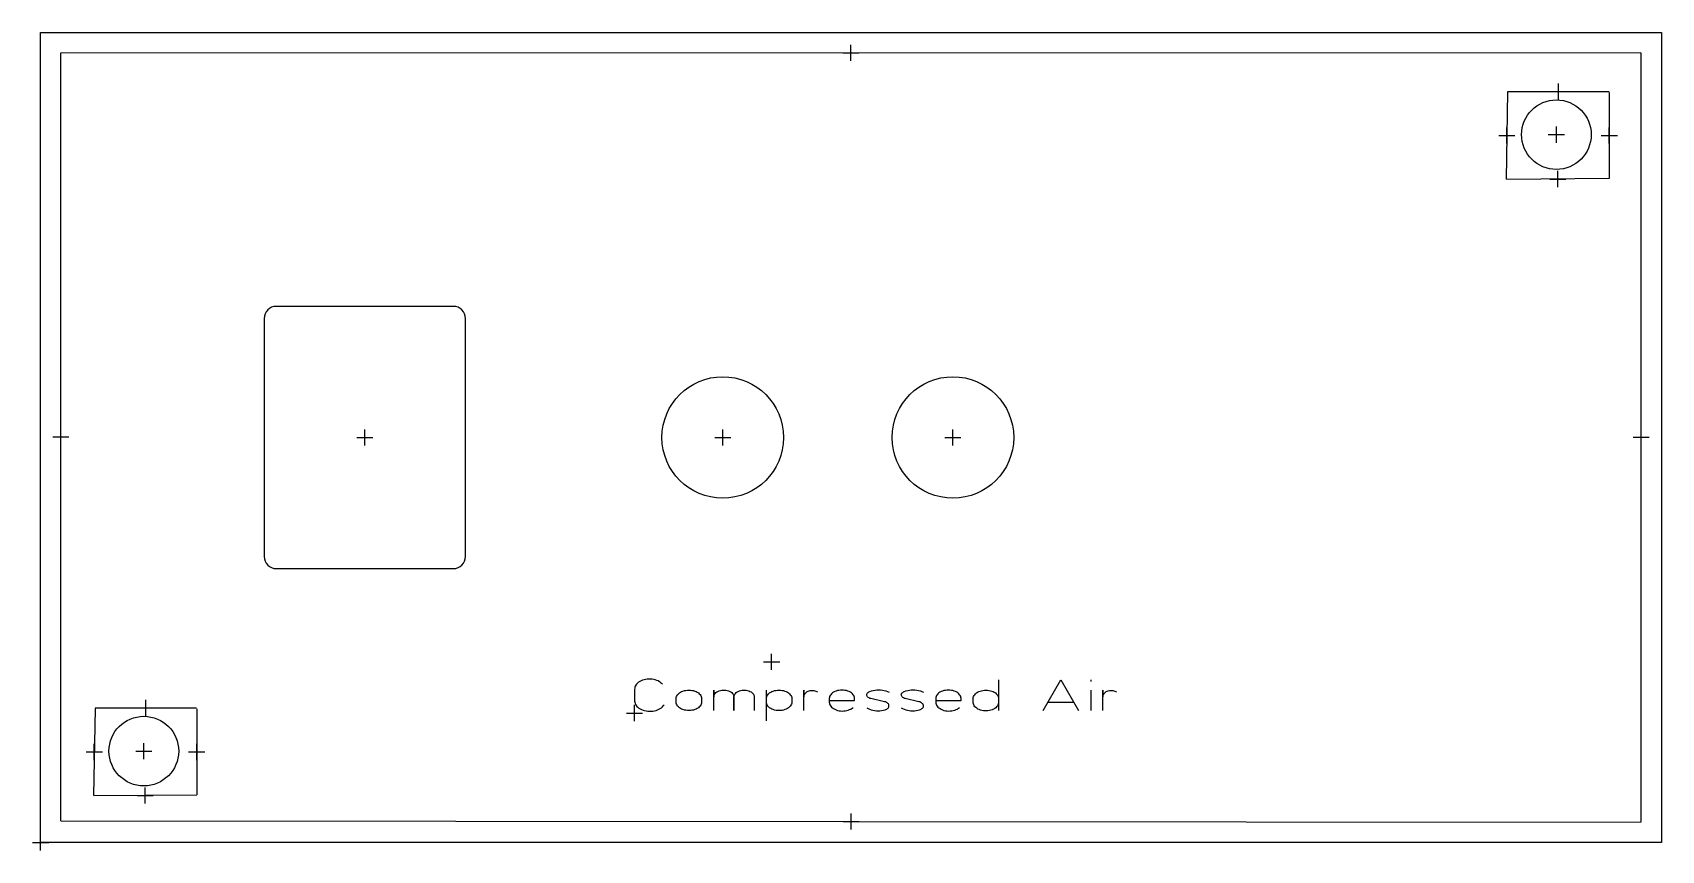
# Model space of a CAD drawing. Header units: millimetres. Extents: x -1 to 200, y -1 to 100.
import ezdxf

# ---------------------------------------------------------------- set-up
doc = ezdxf.new("R2010")
doc.units = ezdxf.units.MM
for name, color, linetype in [('Contour', 7, 'CONTINUOUS'), ('Engraving', 7, 'CONTINUOUS'), ('Reference_points', 1, 'CONTINUOUS')]:
    doc.layers.add(name, color=color, linetype=linetype)

msp = doc.modelspace()

# ---------------------------------------------------------------- linework, layer by layer
at = {"layer": 'Contour', "color": 7, "linetype": 'CONTINUOUS'}
for p, q in [((0, 0), (0, 100)), ((0, 100), (200, 100)), ((200, 100), (200, 0)), ((27.577, 64.692), (27.577, 35.308)), ((50.923, 66.192), (29.077, 66.192)), ((52.423, 35.308), (52.423, 64.692)), ((29.077, 33.808), (50.923, 33.808)), ((200, 0), (0, 0))]:
    msp.add_line(p, q, dxfattribs=at)
for centre, radius in [((187.039, 87.394), 4.299), ((84.17, 50), 7.5), ((112.574, 50), 7.5), ((12.734, 11.271), 4.299)]:
    msp.add_circle(centre, radius, dxfattribs=at)
for centre, start, end in [((29.077, 64.692), 90, 180), ((50.923, 64.692), 0, 90), ((29.077, 35.308), 180, 270), ((50.923, 35.308), 270, 360)]:
    msp.add_arc(centre, 1.5, start, end, dxfattribs=at)
at = {"layer": 'Engraving', "color": 7, "linetype": 'CONTINUOUS'}
for p, q in [((2.50879, 2.648), (2.49721, 97.51)), ((2.503, 97.48218), (197.467, 97.52982)), ((197.50131, 2.585), (197.49469, 97.509)), ((181.01954, 92.67422), (180.83646, 81.90578)), ((181.013, 92.727), (193.555, 92.741)), ((193.565, 92.596), (193.565, 81.98)), ((193.56081, 81.96197), (180.86519, 81.86403)), ((6.71454, 16.55122), (6.53146, 5.78278)), ((6.708, 16.604), (19.25, 16.618)), ((19.26, 16.473), (19.26, 5.857)), ((19.25581, 5.83897), (6.56019, 5.74103)), ((2.51003, 2.64558), (197.51597, 2.49242))]:
    msp.add_line(p, q, dxfattribs=at)
at = {"layer": 'Engraving', "color": 12, "linetype": 'CONTINUOUS'}
for p, q in [((74.64718, 20.11963), (74.45382, 20.07618)), ((74.84649, 20.14835), (74.64718, 20.11963)), ((75.04931, 20.16199), (74.84649, 20.14835)), ((75.25311, 20.16039), (75.04931, 20.16199)), ((75.4554, 20.14356), (75.25311, 20.16039)), ((75.65366, 20.11171), (75.4554, 20.14356)), ((75.84546, 20.06524), (75.65366, 20.11171)), ((73.30157, 19.02794), (73.29625, 18.89064)), ((73.29625, 18.89064), (73.29625, 17.45736)), ((73.32947, 19.164), (73.30157, 19.02794)), ((73.37958, 19.29712), (73.32947, 19.164)), ((73.45131, 19.42568), (73.37958, 19.29712)), ((73.54376, 19.54809), (73.45131, 19.42568)), ((73.65579, 19.66283), (73.54376, 19.54809)), ((73.78602, 19.76848), (73.65579, 19.66283)), ((73.93284, 19.86375), (73.78602, 19.76848)), ((74.09444, 19.94745), (73.93284, 19.86375)), ((74.26881, 20.01855), (74.09444, 19.94745)), ((74.45382, 20.07618), (74.26881, 20.01855)), ((76.02843, 20.00472), (75.84546, 20.06524)), ((76.2003, 19.93089), (76.02843, 20.00472)), ((76.35895, 19.84467), (76.2003, 19.93089)), ((76.50243, 19.74712), (76.35895, 19.84467)), ((76.62896, 19.63945), (76.50243, 19.74712)), ((76.73699, 19.52298), (76.62896, 19.63945)), ((78.4704, 18.00366), (78.52659, 18.12516)), ((78.52659, 18.12516), (78.6041, 18.24121)), ((78.6041, 18.24121), (78.70181, 18.35012)), ((78.70181, 18.35012), (78.81828, 18.4503)), ((78.81828, 18.4503), (78.95182, 18.54029)), ((78.95182, 18.54029), (79.10049, 18.61878)), ((79.10049, 18.61878), (79.26212, 18.68462)), ((79.26212, 18.68462), (79.43434, 18.73685)), ((79.43434, 18.73685), (79.61465, 18.77471)), ((79.61465, 18.77471), (79.80041, 18.79765)), ((79.80041, 18.79765), (79.98893, 18.80533)), ((79.98893, 18.80533), (80.17745, 18.79765)), ((80.17745, 18.79765), (80.36321, 18.77471)), ((80.36321, 18.77471), (80.54352, 18.73685)), ((80.54352, 18.73685), (80.71574, 18.68462)), ((80.71574, 18.68462), (80.87737, 18.61878)), ((80.87737, 18.61878), (81.02603, 18.54029)), ((81.02603, 18.54029), (81.15958, 18.4503)), ((81.15958, 18.4503), (81.27605, 18.35012)), ((81.27605, 18.35012), (81.37376, 18.24121)), ((81.37376, 18.24121), (81.45127, 18.12516)), ((81.45127, 18.12516), (81.50745, 18.00366)), ((83.05355, 16.276), (83.05355, 18.80533)), ((83.05355, 18.80533), (83.05355, 17.96222)), ((83.06521, 18.07703), (83.09995, 18.18969)), ((83.09995, 18.18969), (83.15714, 18.29812)), ((83.15714, 18.29812), (83.2357, 18.40029)), ((83.2357, 18.40029), (83.33418, 18.4943)), ((83.33418, 18.4943), (83.45074, 18.5784)), ((83.45074, 18.5784), (83.5832, 18.65102)), ((83.5832, 18.65102), (83.72911, 18.71081)), ((83.72911, 18.71081), (83.88574, 18.75665)), ((83.88574, 18.75665), (84.05017, 18.7877)), ((84.05017, 18.7877), (84.21935, 18.80337)), ((84.21935, 18.80337), (84.39011, 18.80337)), ((84.39011, 18.80337), (84.55929, 18.7877)), ((84.55929, 18.7877), (84.72372, 18.75665)), ((84.72372, 18.75665), (84.88035, 18.71081)), ((84.88035, 18.71081), (85.02626, 18.65102)), ((85.02626, 18.65102), (85.15873, 18.5784)), ((85.15873, 18.5784), (85.27528, 18.4943)), ((85.27528, 18.4943), (85.37376, 18.40029)), ((85.37376, 18.40029), (85.45232, 18.29812)), ((85.45232, 18.29812), (85.50951, 18.18969)), ((85.50951, 18.18969), (85.54425, 18.07703)), ((85.56756, 18.07703), (85.6023, 18.18969)), ((85.6023, 18.18969), (85.65949, 18.29812)), ((85.65949, 18.29812), (85.73805, 18.40029)), ((85.73805, 18.40029), (85.83653, 18.4943)), ((85.83653, 18.4943), (85.95309, 18.5784)), ((85.95309, 18.5784), (86.08556, 18.65102)), ((86.08556, 18.65102), (86.23146, 18.71081)), ((86.23146, 18.71081), (86.38809, 18.75665)), ((86.38809, 18.75665), (86.55253, 18.7877)), ((86.55253, 18.7877), (86.7217, 18.80337)), ((86.7217, 18.80337), (86.89247, 18.80337)), ((86.89247, 18.80337), (87.06164, 18.7877)), ((87.06164, 18.7877), (87.22608, 18.75665)), ((87.22608, 18.75665), (87.38271, 18.71081)), ((87.38271, 18.71081), (87.52861, 18.65102)), ((87.52861, 18.65102), (87.66108, 18.5784)), ((87.66108, 18.5784), (87.77764, 18.4943)), ((87.77764, 18.4943), (87.87611, 18.40029)), ((87.87611, 18.40029), (87.95468, 18.29812)), ((87.95468, 18.29812), (88.01186, 18.18969)), ((88.01186, 18.18969), (88.04661, 18.07703)), ((89.55941, 17.32889), (89.55941, 18.80433)), ((89.60486, 18.00266), (89.66104, 18.12416)), ((89.66104, 18.12416), (89.73855, 18.24021)), ((89.73855, 18.24021), (89.83626, 18.34912)), ((89.83626, 18.34912), (89.95273, 18.4493)), ((89.95273, 18.4493), (90.08628, 18.53929)), ((90.08628, 18.53929), (90.23494, 18.61778)), ((90.23494, 18.61778), (90.39657, 18.68362)), ((90.39657, 18.68362), (90.56879, 18.73585)), ((90.56879, 18.73585), (90.7491, 18.77371)), ((90.7491, 18.77371), (90.93487, 18.79665)), ((90.93487, 18.79665), (91.12338, 18.80433)), ((91.12338, 18.80433), (91.3119, 18.79665)), ((91.3119, 18.79665), (91.49766, 18.77371)), ((91.49766, 18.77371), (91.67797, 18.73585)), ((91.67797, 18.73585), (91.85019, 18.68362)), ((91.85019, 18.68362), (92.01182, 18.61778)), ((92.01182, 18.61778), (92.16049, 18.53929)), ((92.16049, 18.53929), (92.29403, 18.4493)), ((92.29403, 18.4493), (92.4105, 18.34912)), ((92.4105, 18.34912), (92.50821, 18.24021)), ((92.50821, 18.24021), (92.58572, 18.12416)), ((92.58572, 18.12416), (92.64191, 18.00266)), ((94.18801, 16.275), (94.18801, 18.80433)), ((94.18801, 18.80433), (94.18801, 17.96122)), ((94.19703, 18.06752), (94.22399, 18.17242)), ((94.22399, 18.17242), (94.26854, 18.27457)), ((94.26854, 18.27457), (94.3301, 18.37262)), ((94.3301, 18.37262), (94.40786, 18.4653)), ((94.40786, 18.4653), (94.5008, 18.5514)), ((94.5008, 18.5514), (94.60005, 18.6206)), ((94.60005, 18.6206), (94.71444, 18.67823)), ((94.71444, 18.67823), (94.84102, 18.7228)), ((94.84102, 18.7228), (94.97655, 18.75316)), ((94.97655, 18.75316), (95.11754, 18.76854)), ((95.11754, 18.76854), (95.26036, 18.76854)), ((95.26036, 18.76854), (95.40134, 18.75316)), ((95.40134, 18.75316), (95.53687, 18.7228)), ((95.53687, 18.7228), (95.66346, 18.67823)), ((95.66346, 18.67823), (95.77784, 18.6206)), ((95.77784, 18.6206), (95.87709, 18.5514)), ((97.41643, 18.12416), (97.36024, 18.00266)), ((97.49394, 18.24021), (97.41643, 18.12416)), ((97.59164, 18.34912), (97.49394, 18.24021)), ((97.70812, 18.4493), (97.59164, 18.34912)), ((97.84166, 18.53929), (97.70812, 18.4493)), ((97.99033, 18.61778), (97.84166, 18.53929)), ((98.15195, 18.68362), (97.99033, 18.61778)), ((98.32417, 18.73585), (98.15195, 18.68362)), ((98.50448, 18.77371), (98.32417, 18.73585)), ((98.69025, 18.79665), (98.50448, 18.77371)), ((98.87877, 18.80433), (98.69025, 18.79665)), ((99.06728, 18.79665), (98.87877, 18.80433)), ((99.25305, 18.77371), (99.06728, 18.79665)), ((99.43336, 18.73585), (99.25305, 18.77371)), ((99.60558, 18.68362), (99.43336, 18.73585)), ((99.7672, 18.61778), (99.60558, 18.68362)), ((99.91587, 18.53929), (99.7672, 18.61778)), ((100.04941, 18.4493), (99.91587, 18.53929)), ((100.16589, 18.34912), (100.04941, 18.4493)), ((100.26359, 18.24021), (100.16589, 18.34912)), ((100.3411, 18.12416), (100.26359, 18.24021)), ((100.39729, 18.00266), (100.3411, 18.12416)), ((101.94878, 18.20769), (101.95942, 18.29375)), ((101.96093, 18.12173), (101.94878, 18.20769)), ((101.95942, 18.29375), (101.99252, 18.37717)), ((101.99549, 18.03857), (101.96093, 18.12173)), ((101.99252, 18.37717), (102.04704, 18.45532)), ((102.04704, 18.45532), (102.12123, 18.52573)), ((102.12123, 18.52573), (102.21277, 18.58616)), ((102.21277, 18.58616), (102.31874, 18.63471)), ((102.31874, 18.63471), (102.52307, 18.70342)), ((102.52307, 18.70342), (102.73681, 18.75759)), ((102.73681, 18.75759), (102.95768, 18.79666)), ((102.95768, 18.79666), (103.18335, 18.8202)), ((103.18335, 18.8202), (103.41141, 18.82797)), ((103.41141, 18.82797), (103.63945, 18.81988)), ((103.63945, 18.81988), (103.86505, 18.79602)), ((103.86505, 18.79602), (104.0858, 18.75665)), ((104.0858, 18.75665), (104.29937, 18.70217)), ((104.29937, 18.70217), (104.50348, 18.63318)), ((104.50348, 18.63318), (104.69598, 18.5504)), ((106.20192, 18.20769), (106.21257, 18.29375)), ((106.21407, 18.12173), (106.20192, 18.20769)), ((106.21257, 18.29375), (106.24567, 18.37717)), ((106.24863, 18.03857), (106.21407, 18.12173)), ((106.24567, 18.37717), (106.30018, 18.45532)), ((106.30018, 18.45532), (106.37438, 18.52573)), ((106.37438, 18.52573), (106.46591, 18.58616)), ((106.46591, 18.58616), (106.57189, 18.63471)), ((106.57189, 18.63471), (106.77622, 18.70342)), ((106.77622, 18.70342), (106.98995, 18.75759)), ((106.98995, 18.75759), (107.21083, 18.79666)), ((107.21083, 18.79666), (107.43649, 18.8202)), ((107.43649, 18.8202), (107.66456, 18.82797)), ((107.66456, 18.82797), (107.8926, 18.81988)), ((107.8926, 18.81988), (108.11819, 18.79602)), ((108.11819, 18.79602), (108.33894, 18.75665)), ((108.33894, 18.75665), (108.55251, 18.70217)), ((108.55251, 18.70217), (108.75663, 18.63318)), ((108.75663, 18.63318), (108.94912, 18.5504)), ((110.55131, 18.12316), (110.49512, 18.00166)), ((110.62882, 18.23921), (110.55131, 18.12316)), ((110.72653, 18.34812), (110.62882, 18.23921)), ((110.843, 18.4483), (110.72653, 18.34812)), ((110.97654, 18.53829), (110.843, 18.4483)), ((111.12521, 18.61678), (110.97654, 18.53829)), ((111.28684, 18.68262), (111.12521, 18.61678)), ((111.45906, 18.73485), (111.28684, 18.68262)), ((111.63937, 18.77271), (111.45906, 18.73485)), ((111.82513, 18.79565), (111.63937, 18.77271)), ((112.01365, 18.80333), (111.82513, 18.79565)), ((112.20217, 18.79565), (112.01365, 18.80333)), ((112.38793, 18.77271), (112.20217, 18.79565)), ((112.56824, 18.73485), (112.38793, 18.77271)), ((112.74046, 18.68262), (112.56824, 18.73485)), ((112.90209, 18.61678), (112.74046, 18.68262)), ((113.05075, 18.53829), (112.90209, 18.61678)), ((113.1843, 18.4483), (113.05075, 18.53829)), ((113.30077, 18.34812), (113.1843, 18.4483)), ((113.39848, 18.23921), (113.30077, 18.34812)), ((113.47599, 18.12316), (113.39848, 18.23921)), ((113.53217, 18.00166), (113.47599, 18.12316)), ((115.12372, 18.00066), (115.17991, 18.12216)), ((115.17991, 18.12216), (115.25742, 18.23821)), ((115.25742, 18.23821), (115.35512, 18.34712)), ((115.35512, 18.34712), (115.4716, 18.4473)), ((115.4716, 18.4473), (115.60514, 18.53729)), ((115.60514, 18.53729), (115.75381, 18.61578)), ((115.75381, 18.61578), (115.91543, 18.68162)), ((115.91543, 18.68162), (116.08765, 18.73385)), ((116.08765, 18.73385), (116.26796, 18.77171)), ((116.26796, 18.77171), (116.45373, 18.79465)), ((116.45373, 18.79465), (116.64225, 18.80233)), ((116.64225, 18.80233), (116.83076, 18.79465)), ((116.83076, 18.79465), (117.01653, 18.77171)), ((117.01653, 18.77171), (117.19684, 18.73385)), ((117.19684, 18.73385), (117.36906, 18.68162)), ((117.36906, 18.68162), (117.53068, 18.61578)), ((117.53068, 18.61578), (117.67935, 18.53729)), ((117.67935, 18.53729), (117.81289, 18.4473)), ((117.81289, 18.4473), (117.92937, 18.34712)), ((117.92937, 18.34712), (118.02707, 18.23821)), ((118.02707, 18.23821), (118.10458, 18.12216)), ((118.10458, 18.12216), (118.16077, 18.00066)), ((118.20622, 20.067), (118.20622, 17.32689)), ((123.70922, 16.273), (125.89878, 20.067)), ((125.89878, 20.067), (128.08834, 16.273)), ((129.58883, 20.067), (129.58883, 19.85622)), ((129.58883, 18.80233), (129.58883, 16.273)), ((131.08915, 16.273), (131.08915, 18.80233)), ((131.08915, 18.80233), (131.08915, 17.95922)), ((131.09817, 18.06552), (131.12514, 18.17042)), ((131.12514, 18.17042), (131.16969, 18.27257)), ((131.16969, 18.27257), (131.23124, 18.37062)), ((131.23124, 18.37062), (131.309, 18.4633)), ((131.309, 18.4633), (131.40194, 18.5494)), ((131.40194, 18.5494), (131.5012, 18.6186)), ((131.5012, 18.6186), (131.61558, 18.67623)), ((131.61558, 18.67623), (131.74217, 18.7208)), ((131.74217, 18.7208), (131.87769, 18.75116)), ((131.87769, 18.75116), (132.01868, 18.76654)), ((132.01868, 18.76654), (132.1615, 18.76654)), ((132.1615, 18.76654), (132.30249, 18.75116)), ((132.30249, 18.75116), (132.43802, 18.7208)), ((132.43802, 18.7208), (132.5646, 18.67623)), ((132.5646, 18.67623), (132.67899, 18.6186)), ((132.67899, 18.6186), (132.77824, 18.5494)), ((73.29625, 17.45736), (73.30807, 17.31762)), ((73.30807, 17.31762), (73.34269, 17.17961)), ((73.34269, 17.17961), (73.3997, 17.04502)), ((73.3997, 17.04502), (73.47838, 16.91548)), ((73.47838, 16.91548), (73.5778, 16.79259)), ((73.5778, 16.79259), (73.69672, 16.67784)), ((73.69672, 16.67784), (73.8337, 16.57262)), ((73.8337, 16.57262), (73.98707, 16.47823)), ((73.98707, 16.47823), (74.15496, 16.39582)), ((74.15496, 16.39582), (74.33531, 16.32639)), ((74.33531, 16.32639), (74.52593, 16.27079)), ((74.52593, 16.27079), (74.72449, 16.2297)), ((74.72449, 16.2297), (74.92856, 16.20362)), ((74.92856, 16.20362), (75.13566, 16.19287)), ((75.13566, 16.19287), (75.34325, 16.19758)), ((75.34325, 16.19758), (75.5488, 16.21769)), ((75.5488, 16.21769), (75.74981, 16.25296)), ((75.74981, 16.25296), (75.94382, 16.30295)), ((75.94382, 16.30295), (76.12846, 16.36706)), ((76.12846, 16.36706), (76.30147, 16.4445)), ((76.30147, 16.4445), (76.46076, 16.53434)), ((76.46076, 16.53434), (76.60436, 16.63546)), ((76.60436, 16.63546), (76.73054, 16.74664)), ((76.73054, 16.74664), (76.83774, 16.86652)), ((76.83774, 16.86652), (76.92467, 16.99364)), ((78.42496, 17.75144), (78.43636, 17.87848)), ((78.42496, 17.32989), (78.42496, 17.75144)), ((78.43636, 17.20286), (78.42496, 17.32989)), ((78.43636, 17.87848), (78.4704, 18.00366)), ((78.4704, 17.07768), (78.43636, 17.20286)), ((78.52659, 16.95617), (78.4704, 17.07768)), ((78.6041, 16.84012), (78.52659, 16.95617)), ((78.70181, 16.73121), (78.6041, 16.84012)), ((78.81828, 16.63103), (78.70181, 16.73121)), ((78.95182, 16.54104), (78.81828, 16.63103)), ((79.10049, 16.46256), (78.95182, 16.54104)), ((79.26212, 16.39672), (79.10049, 16.46256)), ((79.43434, 16.34449), (79.26212, 16.39672)), ((79.61465, 16.30662), (79.43434, 16.34449)), ((79.80041, 16.28368), (79.61465, 16.30662)), ((79.98893, 16.276), (79.80041, 16.28368)), ((80.17745, 16.28368), (79.98893, 16.276)), ((80.36321, 16.30662), (80.17745, 16.28368)), ((80.54352, 16.34449), (80.36321, 16.30662)), ((80.71574, 16.39672), (80.54352, 16.34449)), ((80.87737, 16.46256), (80.71574, 16.39672)), ((81.02603, 16.54104), (80.87737, 16.46256)), ((81.15958, 16.63103), (81.02603, 16.54104)), ((81.27605, 16.73121), (81.15958, 16.63103)), ((81.37376, 16.84012), (81.27605, 16.73121)), ((81.45127, 16.95617), (81.37376, 16.84012)), ((81.50745, 17.07768), (81.45127, 16.95617)), ((81.50745, 18.00366), (81.5415, 17.87848)), ((81.5415, 17.20286), (81.50745, 17.07768)), ((81.5415, 17.87848), (81.5529, 17.75144)), ((81.5529, 17.32989), (81.5415, 17.20286)), ((81.5529, 17.75144), (81.5529, 17.32989)), ((83.05355, 17.96222), (83.06521, 18.07703)), ((85.54425, 18.07703), (85.55591, 17.96222)), ((85.55591, 17.96222), (85.56756, 18.07703)), ((85.55591, 17.96222), (85.55591, 16.276)), ((85.55591, 16.276), (85.55591, 17.96222)), ((88.04661, 18.07703), (88.05826, 17.96222)), ((88.05826, 17.96222), (88.05826, 16.276)), ((89.55941, 17.75044), (89.57081, 17.87748)), ((89.55941, 15.01033), (89.55941, 17.75044)), ((89.57081, 17.20186), (89.55941, 17.32889)), ((89.57081, 17.87748), (89.60486, 18.00266)), ((89.60486, 17.07668), (89.57081, 17.20186)), ((89.66104, 16.95517), (89.60486, 17.07668)), ((89.73855, 16.83912), (89.66104, 16.95517)), ((89.83626, 16.73021), (89.73855, 16.83912)), ((89.95273, 16.63003), (89.83626, 16.73021)), ((90.08628, 16.54004), (89.95273, 16.63003)), ((90.23494, 16.46156), (90.08628, 16.54004)), ((90.39657, 16.39572), (90.23494, 16.46156)), ((90.56879, 16.34349), (90.39657, 16.39572)), ((90.7491, 16.30562), (90.56879, 16.34349)), ((90.93487, 16.28268), (90.7491, 16.30562)), ((91.12338, 16.275), (90.93487, 16.28268)), ((91.3119, 16.28268), (91.12338, 16.275)), ((91.49766, 16.30562), (91.3119, 16.28268)), ((91.67797, 16.34349), (91.49766, 16.30562)), ((91.85019, 16.39572), (91.67797, 16.34349)), ((92.01182, 16.46156), (91.85019, 16.39572)), ((92.16049, 16.54004), (92.01182, 16.46156)), ((92.29403, 16.63003), (92.16049, 16.54004)), ((92.4105, 16.73021), (92.29403, 16.63003)), ((92.50821, 16.83912), (92.4105, 16.73021)), ((92.58572, 16.95517), (92.50821, 16.83912)), ((92.64191, 17.07668), (92.58572, 16.95517)), ((92.64191, 18.00266), (92.67595, 17.87748)), ((92.67595, 17.20186), (92.64191, 17.07668)), ((92.67595, 17.87748), (92.68735, 17.75044)), ((92.68735, 17.32889), (92.67595, 17.20186)), ((92.68735, 17.75044), (92.68735, 17.32889)), ((94.18801, 17.96122), (94.19703, 18.06752)), ((97.3262, 17.87748), (97.31479, 17.75044)), ((97.31479, 17.75044), (97.31479, 17.32889)), ((97.31479, 17.53967), (100.44274, 17.53967)), ((97.31479, 17.32889), (97.32613, 17.19831)), ((97.32613, 17.19831), (97.36028, 17.06954)), ((97.36024, 18.00266), (97.3262, 17.87748)), ((97.36028, 17.06954), (97.41676, 16.9444)), ((97.41676, 16.9444), (97.49479, 16.82463)), ((97.49479, 16.82463), (97.59328, 16.71191)), ((97.59328, 16.71191), (97.71084, 16.60783)), ((97.71084, 16.60783), (97.84582, 16.51383)), ((97.84582, 16.51383), (97.99634, 16.43123)), ((97.99634, 16.43123), (98.16029, 16.3612)), ((98.16029, 16.3612), (98.33537, 16.30471)), ((98.33537, 16.30471), (98.51913, 16.26256)), ((98.51913, 16.26256), (98.70899, 16.23533)), ((98.70899, 16.23533), (98.90229, 16.22341)), ((98.90229, 16.22341), (99.09633, 16.22696)), ((99.09633, 16.22696), (99.28839, 16.24594)), ((99.28839, 16.24594), (99.47578, 16.28007)), ((99.47578, 16.28007), (99.65587, 16.32889)), ((99.65587, 16.32889), (99.82614, 16.3917)), ((99.82614, 16.3917), (99.9842, 16.46762)), ((99.9842, 16.46762), (100.12785, 16.5556)), ((100.12785, 16.5556), (100.25506, 16.6544)), ((100.43133, 17.87748), (100.39729, 18.00266)), ((100.44274, 17.75044), (100.43133, 17.87748)), ((100.44274, 17.53967), (100.44274, 17.75044)), ((101.94339, 16.61124), (102.11361, 16.51838)), ((102.05136, 17.96086), (101.99549, 18.03857)), ((102.12679, 17.89105), (102.05136, 17.96086)), ((102.11361, 16.51838), (102.29711, 16.4378)), ((102.21937, 17.83135), (102.12679, 17.89105)), ((102.32619, 17.78364), (102.21937, 17.83135)), ((102.29711, 16.4378), (102.49194, 16.37038)), ((102.44386, 17.74944), (102.32619, 17.78364)), ((104.13295, 17.37004), (102.44386, 17.74944)), ((102.49194, 16.37038), (102.69603, 16.31683)), ((102.69603, 16.31683), (102.90722, 16.27772)), ((102.90722, 16.27772), (103.12325, 16.25345)), ((103.12325, 16.25345), (103.34185, 16.2443)), ((103.34185, 16.2443), (103.56068, 16.25035)), ((103.56068, 16.25035), (103.77743, 16.27155)), ((103.77743, 16.27155), (103.98979, 16.30766)), ((103.98979, 16.30766), (104.19551, 16.35831)), ((104.25235, 17.33621), (104.13295, 17.37004)), ((104.19551, 16.35831), (104.31032, 16.39872)), ((104.36213, 17.28987), (104.25235, 17.33621)), ((104.31032, 16.39872), (104.41399, 16.45105)), ((104.4594, 17.23224), (104.36213, 17.28987)), ((104.41399, 16.45105), (104.50382, 16.51394)), ((104.54165, 17.16481), (104.4594, 17.23224)), ((104.50382, 16.51394), (104.57746, 16.58574)), ((104.60673, 17.08934), (104.54165, 17.16481)), ((104.57746, 16.58574), (104.633, 16.6646)), ((104.65295, 17.0078), (104.60673, 17.08934)), ((104.633, 16.6646), (104.66898, 16.74845)), ((104.67909, 16.92231), (104.65295, 17.0078)), ((104.66898, 16.74845), (104.68448, 16.8351)), ((104.68448, 16.8351), (104.67909, 16.92231)), ((106.19653, 16.61124), (106.36676, 16.51838)), ((106.30451, 17.96086), (106.24863, 18.03857)), ((106.37993, 17.89105), (106.30451, 17.96086)), ((106.36676, 16.51838), (106.55025, 16.4378)), ((106.47252, 17.83135), (106.37993, 17.89105)), ((106.57933, 17.78364), (106.47252, 17.83135)), ((106.55025, 16.4378), (106.74508, 16.37038)), ((106.697, 17.74944), (106.57933, 17.78364)), ((108.38609, 17.37004), (106.697, 17.74944)), ((106.74508, 16.37038), (106.94918, 16.31683)), ((106.94918, 16.31683), (107.16036, 16.27772)), ((107.16036, 16.27772), (107.3764, 16.25345)), ((107.3764, 16.25345), (107.59499, 16.2443)), ((107.59499, 16.2443), (107.81383, 16.25035)), ((107.81383, 16.25035), (108.03058, 16.27155)), ((108.03058, 16.27155), (108.24294, 16.30766)), ((108.24294, 16.30766), (108.44865, 16.35831)), ((108.5055, 17.33621), (108.38609, 17.37004)), ((108.44865, 16.35831), (108.56347, 16.39872)), ((108.61527, 17.28987), (108.5055, 17.33621)), ((108.56347, 16.39872), (108.66714, 16.45105)), ((108.71255, 17.23224), (108.61527, 17.28987)), ((108.66714, 16.45105), (108.75696, 16.51394)), ((108.7948, 17.16481), (108.71255, 17.23224)), ((108.75696, 16.51394), (108.8306, 16.58574)), ((108.85988, 17.08934), (108.7948, 17.16481)), ((108.8306, 16.58574), (108.88614, 16.6646)), ((108.90609, 17.0078), (108.85988, 17.08934)), ((108.88614, 16.6646), (108.92213, 16.74845)), ((108.93224, 16.92231), (108.90609, 17.0078)), ((108.92213, 16.74845), (108.93763, 16.8351)), ((108.93763, 16.8351), (108.93224, 16.92231)), ((110.46108, 17.87648), (110.44968, 17.74944)), ((110.44968, 17.74944), (110.44968, 17.32789)), ((110.44968, 17.53867), (113.57762, 17.53867)), ((110.44968, 17.32789), (110.46101, 17.19731)), ((110.46101, 17.19731), (110.49516, 17.06854)), ((110.49512, 18.00166), (110.46108, 17.87648)), ((110.49516, 17.06854), (110.55164, 16.9434)), ((110.55164, 16.9434), (110.62968, 16.82363)), ((110.62968, 16.82363), (110.72816, 16.71091)), ((110.72816, 16.71091), (110.84572, 16.60683)), ((110.84572, 16.60683), (110.98071, 16.51283)), ((110.98071, 16.51283), (111.13123, 16.43023)), ((111.13123, 16.43023), (111.29518, 16.3602)), ((111.29518, 16.3602), (111.47025, 16.30371)), ((111.47025, 16.30371), (111.65401, 16.26156)), ((111.65401, 16.26156), (111.84387, 16.23433)), ((111.84387, 16.23433), (112.03718, 16.22241)), ((112.03718, 16.22241), (112.23122, 16.22596)), ((112.23122, 16.22596), (112.42328, 16.24494)), ((112.42328, 16.24494), (112.61066, 16.27907)), ((112.61066, 16.27907), (112.79075, 16.32789)), ((112.79075, 16.32789), (112.96102, 16.3907)), ((112.96102, 16.3907), (113.11909, 16.46662)), ((113.11909, 16.46662), (113.26273, 16.5546)), ((113.26273, 16.5546), (113.38994, 16.6534)), ((113.56622, 17.87648), (113.53217, 18.00166)), ((113.57762, 17.74944), (113.56622, 17.87648)), ((113.57762, 17.53867), (113.57762, 17.74944)), ((115.07827, 17.74844), (115.08968, 17.87548)), ((115.07827, 17.24258), (115.07827, 17.74844)), ((115.09722, 17.11585), (115.07827, 17.24258)), ((115.08968, 17.87548), (115.12372, 18.00066)), ((115.13869, 16.99159), (115.09722, 17.11585)), ((115.20209, 16.8716), (115.13869, 16.99159)), ((115.28649, 16.75764), (115.20209, 16.8716)), ((115.39066, 16.65136), (115.28649, 16.75764)), ((115.51308, 16.55432), (115.39066, 16.65136)), ((115.65197, 16.46793), (115.51308, 16.55432)), ((115.80529, 16.39345), (115.65197, 16.46793)), ((115.97082, 16.33197), (115.80529, 16.39345)), ((116.14615, 16.28438), (115.97082, 16.33197)), ((116.3287, 16.25138), (116.14615, 16.28438)), ((116.51583, 16.23345), (116.3287, 16.25138)), ((116.7048, 16.23084), (116.51583, 16.23345)), ((116.89286, 16.24361), (116.7048, 16.23084)), ((117.07727, 16.27156), (116.89286, 16.24361)), ((117.25533, 16.31428), (117.07727, 16.27156)), ((117.42445, 16.37115), (117.25533, 16.31428)), ((117.58217, 16.44135), (117.42445, 16.37115)), ((117.72618, 16.52384), (117.58217, 16.44135)), ((117.85438, 16.61743), (117.72618, 16.52384)), ((117.96491, 16.72075), (117.85438, 16.61743)), ((118.05615, 16.83229), (117.96491, 16.72075)), ((118.12677, 16.95044), (118.05615, 16.83229)), ((118.17574, 17.07345), (118.12677, 16.95044)), ((118.16077, 18.00066), (118.19481, 17.87548)), ((118.20235, 17.19955), (118.17574, 17.07345)), ((118.19481, 17.87548), (118.20622, 17.74844)), ((118.20622, 17.32689), (118.20235, 17.19955)), ((118.20622, 17.74844), (118.20622, 16.273)), ((124.33481, 17.32689), (127.46275, 17.32689)), ((131.08915, 17.95922), (131.09817, 18.06552))]:
    msp.add_line(p, q, dxfattribs=at)
at = {"layer": 'Reference_points', "color": 1, "linetype": 'CONTINUOUS'}
for p, q in [((99.985, 96.511), (99.985, 98.501)), ((98.99, 97.506), (100.98, 97.506)), ((186.289, 92.734), (188.279, 92.734)), ((187.284, 91.739), (187.284, 93.729)), ((179.933, 87.29), (181.923, 87.29)), ((180.928, 86.295), (180.928, 88.285)), ((186.044, 87.394), (188.034, 87.394)), ((187.039, 86.399), (187.039, 88.389)), ((192.57, 87.288), (194.56, 87.288)), ((193.565, 86.293), (193.565, 88.283)), ((187.213, 80.918), (187.213, 82.908)), ((186.218, 81.913), (188.208, 81.913)), ((2.503, 49.084), (2.503, 51.074)), ((40, 49.005), (40, 50.995)), ((84.17, 49.005), (84.17, 50.995)), ((112.574, 49.005), (112.574, 50.995)), ((197.498, 49.052), (197.498, 51.042)), ((1.508, 50.079), (3.498, 50.079)), ((39.005, 50), (40.995, 50)), ((83.175, 50), (85.165, 50)), ((111.579, 50), (113.569, 50)), ((196.503, 50.047), (198.493, 50.047)), ((89.204, 22.301), (91.194, 22.301)), ((90.199, 21.306), (90.199, 23.296)), ((11.984, 16.611), (13.974, 16.611)), ((12.979, 15.616), (12.979, 17.606)), ((73.292, 14.982), (73.292, 16.972)), ((72.297, 15.977), (74.287, 15.977)), ((6.623, 10.172), (6.623, 12.162)), ((12.734, 10.276), (12.734, 12.266)), ((19.26, 10.17), (19.26, 12.16)), ((5.628, 11.167), (7.618, 11.167)), ((11.739, 11.271), (13.729, 11.271)), ((18.265, 11.165), (20.255, 11.165)), ((12.908, 4.795), (12.908, 6.785)), ((11.913, 5.79), (13.903, 5.79)), ((99.018, 2.569), (101.008, 2.569)), ((100.013, 1.574), (100.013, 3.564)), ((-0.995, 0), (0.995, 0)), ((0, -0.995), (0, 0.995))]:
    msp.add_line(p, q, dxfattribs=at)

doc.saveas('drawing.dxf')
